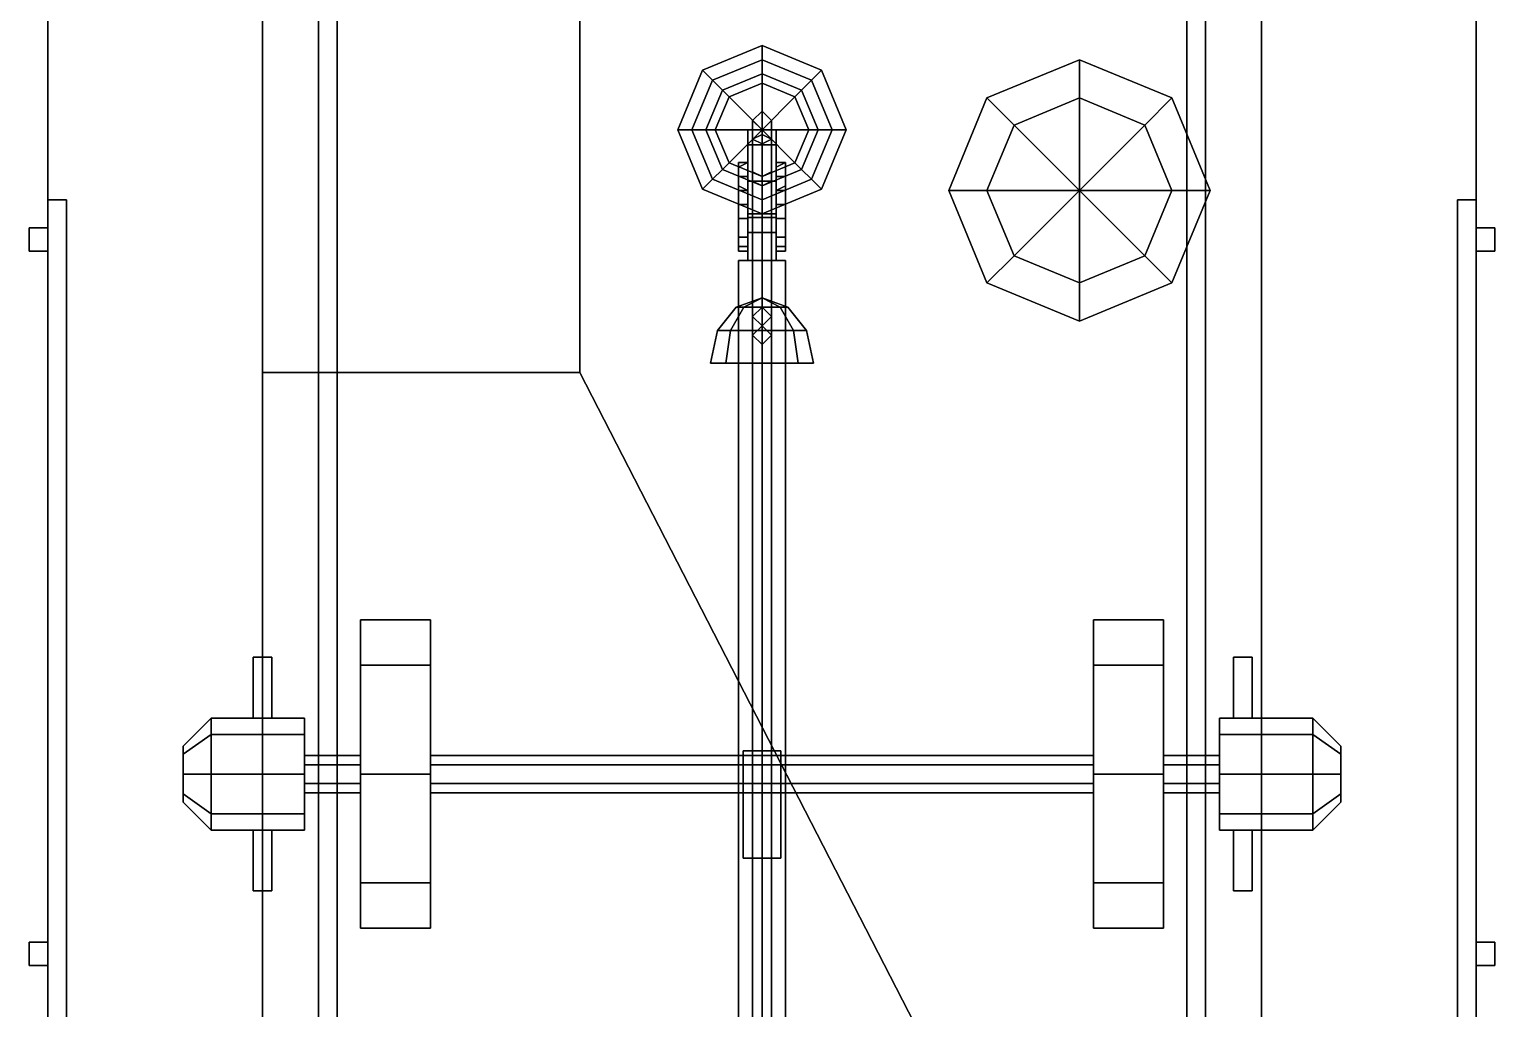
# Model space of a CAD drawing. Header units: millimetres. Extents: x -1.6 to 3, y -5.1 to 9.
# Drawn here: x -1.57 to 1.57, y -3.002 to -0.905 of the extents above; entities that cross this region are included whole.
import ezdxf

# ---------------------------------------------------------------- set-up
doc = ezdxf.new("R2010")
doc.units = ezdxf.units.MM
for name, color, linetype in [('cab', 4, 'Continuous'), ('crane', 6, 'Continuous'), ('sides', 3, 'Continuous'), ('wheels', 2, 'Continuous')]:
    doc.layers.add(name, color=color, linetype=linetype)

msp = doc.modelspace()

# ---------------------------------------------------------------- linework, layer by layer
for points in [[(-1.53, 4.48, 0.73), (-1.53, -4.48, 0.73), (-1.53, -4.53, 0.82), (-1.53, 4.53, 0.82)], [(-1.53, 4.53, 0.82), (-1.53, -4.53, 0.82), (-1.07, -4.48, 0.82), (-1.07, 4.48, 0.82)], [(1.07, -4.48, 0.82), (1.53, -4.53, 0.82), (1.53, 4.53, 0.82), (1.07, 4.48, 0.82)], [(1.53, -4.53, 0.82), (1.53, -4.48, 0.73), (1.53, 4.48, 0.73), (1.53, 4.53, 0.82)], [(1.53, 4.48, 0.73), (1.53, -4.48, 0.73), (-1.53, -4.48, 0.73), (-1.53, 4.48, 0.73)], [(-0.95, 4.48, 0.62), (-0.95, -4.48, 0.62), (-0.95, -4.48, 0.73), (-0.95, 4.48, 0.73)], [(-0.91, 4.48, 0.62), (-0.91, -4.48, 0.62), (-0.95, -4.48, 0.62), (-0.95, 4.48, 0.62)], [(-0.91, -4.48, 0.73), (-0.91, -4.48, 0.62), (-0.91, 4.48, 0.62), (-0.91, 4.48, 0.73)], [(0.95, 4.48, 0.62), (0.95, -4.48, 0.62), (0.91, -4.48, 0.62), (0.91, 4.48, 0.62)], [(0.91, 4.48, 0.62), (0.91, -4.48, 0.62), (0.91, -4.48, 0.73), (0.91, 4.48, 0.73)], [(0.95, -4.48, 0.73), (0.95, -4.48, 0.62), (0.95, 4.48, 0.62), (0.95, 4.48, 0.73)], [(-1.07, -0.86, 0.82), (-1.07, -1.64, 0.82), (-1.07, -1.64, 1.7), (-1.07, -0.86, 1.7)], [(-1.07, -0.86, 1.7), (-1.07, -1.64, 1.7), (-0.39, -1.64, 1.7), (-0.39, -0.86, 1.7)], [(-0.39, -1.64, 1.7), (-0.39, -1.64, 0.82), (-0.39, -0.86, 0.82), (-0.39, -0.86, 1.7)], [(-0.39, -0.86, 0.82), (-0.39, -1.64, 0.82), (1.07, -4.48, 0.82), (1.07, -0.86, 0.82)], [(-1.07, -1.64, 0.82), (-1.07, -4.48, 0.82), (1.07, -4.48, 0.82), (-0.39, -1.64, 0.82)], [(-1.07, -1.64, 1.7), (-1.07, -1.64, 0.82), (-0.39, -1.64, 0.82), (-0.39, -1.64, 1.7)], [(-1.09, -2.25, 0.21), (-1.09, -2.38, 0.21), (-1.09, -2.38, 0.73), (-1.09, -2.25, 0.73)], [(-1.05, -2.25, 0.73), (-1.05, -2.25, 0.21), (-1.09, -2.25, 0.21), (-1.09, -2.25, 0.73)], [(-1.05, -2.25, 0.21), (-1.05, -2.38, 0.21), (-1.09, -2.38, 0.21), (-1.09, -2.25, 0.21)], [(-1.05, -2.38, 0.73), (-1.05, -2.38, 0.21), (-1.05, -2.25, 0.21), (-1.05, -2.25, 0.73)], [(1.01, -2.25, 0.21), (1.01, -2.38, 0.21), (1.01, -2.38, 0.73), (1.01, -2.25, 0.73)], [(1.05, -2.25, 0.21), (1.05, -2.38, 0.21), (1.01, -2.38, 0.21), (1.01, -2.25, 0.21)], [(1.05, -2.25, 0.73), (1.05, -2.25, 0.21), (1.01, -2.25, 0.21), (1.01, -2.25, 0.73)], [(1.05, -2.38, 0.73), (1.05, -2.38, 0.21), (1.05, -2.25, 0.21), (1.05, -2.25, 0.73)], [(-1.18, -2.4151, 0.3849), (-1.18, -2.38, 0.3), (-1.24, -2.44, 0.3), (-1.24, -2.4576, 0.3424)], [(-1.18, -2.38, 0.3), (-1.18, -2.4151, 0.2151), (-1.24, -2.4576, 0.2576), (-1.24, -2.44, 0.3)], [(-0.98, -2.4151, 0.3849), (-0.98, -2.38, 0.3), (-1.18, -2.38, 0.3), (-1.18, -2.4151, 0.3849)], [(-0.98, -2.38, 0.3), (-0.98, -2.4151, 0.2151), (-1.18, -2.4151, 0.2151), (-1.18, -2.38, 0.3)], [(-1.09, -2.38, 0.73), (-1.09, -2.38, 0.21), (-1.05, -2.38, 0.21), (-1.05, -2.38, 0.73)], [(0.98, -2.38, 0.3), (0.98, -2.4151, 0.3849), (1.18, -2.4151, 0.3849), (1.18, -2.38, 0.3)], [(0.98, -2.4151, 0.2151), (0.98, -2.38, 0.3), (1.18, -2.38, 0.3), (1.18, -2.4151, 0.2151)], [(1.01, -2.38, 0.73), (1.01, -2.38, 0.21), (1.05, -2.38, 0.21), (1.05, -2.38, 0.73)], [(1.18, -2.38, 0.3), (1.18, -2.4151, 0.3849), (1.24, -2.4576, 0.3424), (1.24, -2.44, 0.3)], [(1.18, -2.4151, 0.2151), (1.18, -2.38, 0.3), (1.24, -2.44, 0.3), (1.24, -2.4576, 0.2576)], [(-1.18, -2.5, 0.42), (-1.18, -2.4151, 0.3849), (-1.24, -2.4576, 0.3424), (-1.24, -2.5, 0.36)], [(-1.18, -2.4151, 0.2151), (-1.18, -2.5, 0.18), (-1.24, -2.5, 0.24), (-1.24, -2.4576, 0.2576)], [(-0.98, -2.5, 0.42), (-0.98, -2.4151, 0.3849), (-1.18, -2.4151, 0.3849), (-1.18, -2.5, 0.42)], [(-0.98, -2.4151, 0.2151), (-0.98, -2.5, 0.18), (-1.18, -2.5, 0.18), (-1.18, -2.4151, 0.2151)], [(0.98, -2.5, 0.18), (0.98, -2.4151, 0.2151), (1.18, -2.4151, 0.2151), (1.18, -2.5, 0.18)], [(0.98, -2.4151, 0.3849), (0.98, -2.5, 0.42), (1.18, -2.5, 0.42), (1.18, -2.4151, 0.3849)], [(1.18, -2.4151, 0.3849), (1.18, -2.5, 0.42), (1.24, -2.5, 0.36), (1.24, -2.4576, 0.3424)], [(1.18, -2.5, 0.18), (1.18, -2.4151, 0.2151), (1.24, -2.4576, 0.2576), (1.24, -2.5, 0.24)], [(-1.24, -2.56, 0.3), (-1.24, -2.4576, 0.3424), (-1.24, -2.44, 0.3), (-1.24, -2.5424, 0.2576)], [(-1.24, -2.5424, 0.2576), (-1.24, -2.44, 0.3), (-1.24, -2.4576, 0.2576), (-1.24, -2.5, 0.24)], [(1.24, -2.44, 0.3), (1.24, -2.5424, 0.3424), (1.24, -2.56, 0.3), (1.24, -2.4576, 0.2576)], [(1.24, -2.4576, 0.3424), (1.24, -2.5, 0.36), (1.24, -2.5424, 0.3424), (1.24, -2.44, 0.3)], [(-1.24, -2.5424, 0.3424), (-1.24, -2.5, 0.36), (-1.24, -2.4576, 0.3424), (-1.24, -2.56, 0.3)], [(1.24, -2.4576, 0.2576), (1.24, -2.56, 0.3), (1.24, -2.5424, 0.2576), (1.24, -2.5, 0.24)], [(-1.18, -2.5849, 0.3849), (-1.18, -2.5, 0.42), (-1.24, -2.5, 0.36), (-1.24, -2.5424, 0.3424)], [(-1.18, -2.5, 0.18), (-1.18, -2.5849, 0.2151), (-1.24, -2.5424, 0.2576), (-1.24, -2.5, 0.24)], [(-0.98, -2.5849, 0.3849), (-0.98, -2.5, 0.42), (-1.18, -2.5, 0.42), (-1.18, -2.5849, 0.3849)], [(-0.98, -2.5, 0.18), (-0.98, -2.5849, 0.2151), (-1.18, -2.5849, 0.2151), (-1.18, -2.5, 0.18)], [(0.98, -2.5849, 0.2151), (0.98, -2.5, 0.18), (1.18, -2.5, 0.18), (1.18, -2.5849, 0.2151)], [(0.98, -2.5, 0.42), (0.98, -2.5849, 0.3849), (1.18, -2.5849, 0.3849), (1.18, -2.5, 0.42)], [(1.18, -2.5, 0.42), (1.18, -2.5849, 0.3849), (1.24, -2.5424, 0.3424), (1.24, -2.5, 0.36)], [(1.18, -2.5849, 0.2151), (1.18, -2.5, 0.18), (1.24, -2.5, 0.24), (1.24, -2.5424, 0.2576)], [(-1.18, -2.62, 0.3), (-1.18, -2.5849, 0.3849), (-1.24, -2.5424, 0.3424), (-1.24, -2.56, 0.3)], [(-1.18, -2.5849, 0.2151), (-1.18, -2.62, 0.3), (-1.24, -2.56, 0.3), (-1.24, -2.5424, 0.2576)], [(1.18, -2.5849, 0.3849), (1.18, -2.62, 0.3), (1.24, -2.56, 0.3), (1.24, -2.5424, 0.3424)], [(1.18, -2.62, 0.3), (1.18, -2.5849, 0.2151), (1.24, -2.5424, 0.2576), (1.24, -2.56, 0.3)], [(-0.98, -2.62, 0.3), (-0.98, -2.5849, 0.3849), (-1.18, -2.5849, 0.3849), (-1.18, -2.62, 0.3)], [(-0.98, -2.5849, 0.2151), (-0.98, -2.62, 0.3), (-1.18, -2.62, 0.3), (-1.18, -2.5849, 0.2151)], [(0.98, -2.5849, 0.3849), (0.98, -2.62, 0.3), (1.18, -2.62, 0.3), (1.18, -2.5849, 0.3849)], [(0.98, -2.62, 0.3), (0.98, -2.5849, 0.2151), (1.18, -2.5849, 0.2151), (1.18, -2.62, 0.3)], [(-1.09, -2.62, 0.21), (-1.09, -2.75, 0.21), (-1.09, -2.75, 0.73), (-1.09, -2.62, 0.73)], [(-1.05, -2.62, 0.73), (-1.05, -2.62, 0.21), (-1.09, -2.62, 0.21), (-1.09, -2.62, 0.73)], [(-1.05, -2.62, 0.21), (-1.05, -2.75, 0.21), (-1.09, -2.75, 0.21), (-1.09, -2.62, 0.21)], [(-1.05, -2.75, 0.73), (-1.05, -2.75, 0.21), (-1.05, -2.62, 0.21), (-1.05, -2.62, 0.73)], [(1.05, -2.62, 0.21), (1.05, -2.75, 0.21), (1.01, -2.75, 0.21), (1.01, -2.62, 0.21)], [(1.05, -2.62, 0.73), (1.05, -2.62, 0.21), (1.01, -2.62, 0.21), (1.01, -2.62, 0.73)], [(1.01, -2.62, 0.21), (1.01, -2.75, 0.21), (1.01, -2.75, 0.73), (1.01, -2.62, 0.73)], [(1.05, -2.75, 0.73), (1.05, -2.75, 0.21), (1.05, -2.62, 0.21), (1.05, -2.62, 0.73)], [(-1.09, -2.75, 0.73), (-1.09, -2.75, 0.21), (-1.05, -2.75, 0.21), (-1.05, -2.75, 0.73)], [(1.01, -2.75, 0.73), (1.01, -2.75, 0.21), (1.05, -2.75, 0.21), (1.05, -2.75, 0.73)]]:
    msp.add_3dface(points)
at = {"layer": 'cab'}
for points in [[(0.68, -0.97, 0.82), (0.482, -1.052, 0.82), (0.482, -1.052, 2.61), (0.68, -0.97, 2.61)], [(0.68, -1.052, 2.68), (0.68, -0.97, 2.61), (0.482, -1.052, 2.61), (0.54, -1.11, 2.68)], [(0.878, -1.052, 0.82), (0.68, -0.97, 0.82), (0.68, -0.97, 2.61), (0.878, -1.052, 2.61)], [(0.82, -1.11, 2.68), (0.878, -1.052, 2.61), (0.68, -0.97, 2.61), (0.68, -1.052, 2.68)], [(0.482, -1.052, 0.82), (0.4, -1.25, 0.82), (0.4, -1.25, 2.61), (0.482, -1.052, 2.61)], [(0.54, -1.11, 2.68), (0.482, -1.052, 2.61), (0.4, -1.25, 2.61), (0.482, -1.25, 2.68)], [(0.68, -1.25, 2.71), (0.68, -1.052, 2.68), (0.54, -1.11, 2.68), (0.68, -1.25, 2.71)], [(0.68, -1.25, 2.71), (0.82, -1.11, 2.68), (0.68, -1.052, 2.68), (0.68, -1.25, 2.71)], [(0.878, -1.25, 2.68), (0.96, -1.25, 2.61), (0.878, -1.052, 2.61), (0.82, -1.11, 2.68)], [(0.96, -1.25, 0.82), (0.878, -1.052, 0.82), (0.878, -1.052, 2.61), (0.96, -1.25, 2.61)], [(0.68, -1.25, 2.71), (0.54, -1.11, 2.68), (0.482, -1.25, 2.68), (0.68, -1.25, 2.71)], [(0.68, -1.25, 2.71), (0.878, -1.25, 2.68), (0.82, -1.11, 2.68), (0.68, -1.25, 2.71)], [(0.4, -1.25, 0.82), (0.482, -1.448, 0.82), (0.482, -1.448, 2.61), (0.4, -1.25, 2.61)], [(0.482, -1.25, 2.68), (0.4, -1.25, 2.61), (0.482, -1.448, 2.61), (0.54, -1.39, 2.68)], [(0.68, -1.25, 2.71), (0.482, -1.25, 2.68), (0.54, -1.39, 2.68), (0.68, -1.25, 2.71)], [(0.68, -1.25, 2.71), (0.54, -1.39, 2.68), (0.68, -1.448, 2.68), (0.68, -1.25, 2.71)], [(0.68, -1.25, 2.71), (0.68, -1.448, 2.68), (0.82, -1.39, 2.68), (0.68, -1.25, 2.71)], [(0.68, -1.25, 2.71), (0.82, -1.39, 2.68), (0.878, -1.25, 2.68), (0.68, -1.25, 2.71)], [(0.82, -1.39, 2.68), (0.878, -1.448, 2.61), (0.96, -1.25, 2.61), (0.878, -1.25, 2.68)], [(0.878, -1.448, 0.82), (0.96, -1.25, 0.82), (0.96, -1.25, 2.61), (0.878, -1.448, 2.61)], [(0.54, -1.39, 2.68), (0.482, -1.448, 2.61), (0.68, -1.53, 2.61), (0.68, -1.448, 2.68)], [(0.68, -1.448, 2.68), (0.68, -1.53, 2.61), (0.878, -1.448, 2.61), (0.82, -1.39, 2.68)], [(0.482, -1.448, 0.82), (0.68, -1.53, 0.82), (0.68, -1.53, 2.61), (0.482, -1.448, 2.61)], [(0.68, -1.53, 0.82), (0.878, -1.448, 0.82), (0.878, -1.448, 2.61), (0.68, -1.53, 2.61)]]:
    msp.add_3dface(points, dxfattribs=at)
at = {"layer": 'crane'}
for points in [[(0, -0.94, 2.92), (-0.1273, -0.9927, 2.92), (-0.1061, -1.0139, 2.98), (0, -0.97, 2.98)], [(0, -0.94, 2.82), (-0.1273, -0.9927, 2.82), (-0.1273, -0.9927, 2.92), (0, -0.94, 2.92)], [(0.1273, -0.9927, 2.92), (0, -0.94, 2.92), (0, -0.97, 2.98), (0.1061, -1.0139, 2.98)], [(0.1273, -0.9927, 2.82), (0, -0.94, 2.82), (0, -0.94, 2.92), (0.1273, -0.9927, 2.92)], [(0, -0.97, 2.98), (-0.1061, -1.0139, 2.98), (-0.1061, -1.0139, 3.1), (0, -0.97, 3.1)], [(0, -0.97, 3.1), (-0.1061, -1.0139, 3.1), (-0.0849, -1.0351, 3.1), (0, -1, 3.1)], [(0.1061, -1.0139, 2.98), (0, -0.97, 2.98), (0, -0.97, 3.1), (0.1061, -1.0139, 3.1)], [(0.1061, -1.0139, 3.1), (0, -0.97, 3.1), (0, -1, 3.1), (0.0849, -1.0351, 3.1)], [(-0.1273, -0.9927, 2.92), (-0.18, -1.12, 2.92), (-0.15, -1.12, 2.98), (-0.1061, -1.0139, 2.98)], [(-0.1273, -0.9927, 2.82), (-0.18, -1.12, 2.82), (-0.18, -1.12, 2.92), (-0.1273, -0.9927, 2.92)], [(0, -1, 0.82), (-0.0849, -1.0351, 0.82), (-0.0849, -1.0351, 2.82), (0, -1, 2.82)], [(0, -1, 3.1), (-0.0849, -1.0351, 3.1), (-0.0707, -1.0493, 3.73), (0, -1.02, 3.73)], [(0.0849, -1.0351, 0.82), (0, -1, 0.82), (0, -1, 2.82), (0.0849, -1.0351, 2.82)], [(0.0849, -1.0351, 3.1), (0, -1, 3.1), (0, -1.02, 3.73), (0.0707, -1.0493, 3.73)], [(0.18, -1.12, 2.92), (0.1273, -0.9927, 2.92), (0.1061, -1.0139, 2.98), (0.15, -1.12, 2.98)], [(0.18, -1.12, 2.82), (0.1273, -0.9927, 2.82), (0.1273, -0.9927, 2.92), (0.18, -1.12, 2.92)], [(-0.1061, -1.0139, 2.98), (-0.15, -1.12, 2.98), (-0.15, -1.12, 3.1), (-0.1061, -1.0139, 3.1)], [(-0.1061, -1.0139, 3.1), (-0.15, -1.12, 3.1), (-0.12, -1.12, 3.1), (-0.0849, -1.0351, 3.1)], [(-0.0849, -1.0351, 0.82), (-0.12, -1.12, 0.82), (-0.12, -1.12, 2.82), (-0.0849, -1.0351, 2.82)], [(-0.0849, -1.0351, 3.1), (-0.12, -1.12, 3.1), (-0.1, -1.12, 3.73), (-0.0707, -1.0493, 3.73)], [(0, -1.02, 3.83), (-0.0707, -1.0493, 3.83), (0, -1.12, 3.89)], [(0, -1.02, 3.73), (-0.0707, -1.0493, 3.73), (-0.0707, -1.0493, 3.83), (0, -1.02, 3.83)], [(0.0707, -1.0493, 3.83), (0, -1.02, 3.83), (0, -1.12, 3.89)], [(0.0707, -1.0493, 3.73), (0, -1.02, 3.73), (0, -1.02, 3.83), (0.0707, -1.0493, 3.83)], [(0.12, -1.12, 3.1), (0.0849, -1.0351, 3.1), (0.0707, -1.0493, 3.73), (0.1, -1.12, 3.73)], [(0.15, -1.12, 3.1), (0.1061, -1.0139, 3.1), (0.0849, -1.0351, 3.1), (0.12, -1.12, 3.1)], [(0.12, -1.12, 0.82), (0.0849, -1.0351, 0.82), (0.0849, -1.0351, 2.82), (0.12, -1.12, 2.82)], [(0.15, -1.12, 2.98), (0.1061, -1.0139, 2.98), (0.1061, -1.0139, 3.1), (0.15, -1.12, 3.1)], [(-0.0707, -1.0493, 3.83), (-0.1, -1.12, 3.83), (0, -1.12, 3.89)], [(-0.0707, -1.0493, 3.73), (-0.1, -1.12, 3.73), (-0.1, -1.12, 3.83), (-0.0707, -1.0493, 3.83)], [(0.1, -1.12, 3.83), (0.0707, -1.0493, 3.83), (0, -1.12, 3.89)], [(0.1, -1.12, 3.73), (0.0707, -1.0493, 3.73), (0.0707, -1.0493, 3.83), (0.1, -1.12, 3.83)], [(0, -1.08, 3.86), (-0.02, -1.1, 3.86), (-0.02, -1.1, 3.99), (0, -1.08, 3.99)], [(0, -1.08, 3.99), (-0.02, -1.1, 3.99), (-0.02, -1.14, 4.09), (0, -1.13, 4.11)], [(0.02, -1.1, 3.86), (0, -1.08, 3.86), (0, -1.08, 3.99), (0.02, -1.1, 3.99)], [(0.02, -1.1, 3.99), (0, -1.08, 3.99), (0, -1.13, 4.11), (0.02, -1.14, 4.09)], [(-0.18, -1.12, 2.92), (-0.1273, -1.2473, 2.92), (-0.1061, -1.2261, 2.98), (-0.15, -1.12, 2.98)], [(-0.18, -1.12, 2.82), (-0.1273, -1.2473, 2.82), (-0.1273, -1.2473, 2.92), (-0.18, -1.12, 2.92)], [(-0.15, -1.12, 2.98), (-0.1061, -1.2261, 2.98), (-0.1061, -1.2261, 3.1), (-0.15, -1.12, 3.1)], [(-0.15, -1.12, 3.1), (-0.1061, -1.2261, 3.1), (-0.0849, -1.2049, 3.1), (-0.12, -1.12, 3.1)], [(-0.12, -1.12, 0.82), (-0.0849, -1.2049, 0.82), (-0.0849, -1.2049, 2.82), (-0.12, -1.12, 2.82)], [(-0.12, -1.12, 3.1), (-0.0849, -1.2049, 3.1), (-0.0707, -1.1907, 3.73), (-0.1, -1.12, 3.73)], [(-0.1, -1.12, 3.83), (-0.0707, -1.1907, 3.83), (0, -1.12, 3.89)], [(-0.1, -1.12, 3.73), (-0.0707, -1.1907, 3.73), (-0.0707, -1.1907, 3.83), (-0.1, -1.12, 3.83)], [(-0.0707, -1.1907, 3.83), (0, -1.22, 3.83), (0, -1.12, 3.89)], [(0.03, -1.1522, 4.0678), (0.03, -1.12, 3.99), (-0.03, -1.12, 3.99), (-0.03, -1.1522, 4.0678)], [(0.03, -1.12, 3.99), (0.03, -1.1522, 3.9122), (-0.03, -1.1522, 3.9122), (-0.03, -1.12, 3.99)], [(-0.03, -1.1522, 3.9122), (-0.03, -1.34, 3.99), (-0.03, -1.3078, 4.0678), (-0.03, -1.12, 3.99)], [(-0.03, -1.12, 3.99), (-0.03, -1.3078, 4.0678), (-0.03, -1.23, 4.1), (-0.03, -1.1522, 4.0678)], [(-0.02, -1.1, 3.86), (0, -1.12, 3.89), (0, -1.12, 3.99), (-0.02, -1.1, 3.99)], [(-0.02, -1.1, 3.99), (0, -1.12, 3.99), (0, -1.15, 4.07), (-0.02, -1.14, 4.09)], [(0, -1.13, 4.11), (-0.02, -1.14, 4.09), (-0.02, -1.23, 4.12), (0, -1.23, 4.14)], [(0, -1.12, 3.89), (0.02, -1.1, 3.86), (0.02, -1.1, 3.99), (0, -1.12, 3.99)], [(0, -1.12, 3.99), (0.02, -1.1, 3.99), (0.02, -1.14, 4.09), (0, -1.15, 4.07)], [(0, -1.22, 3.83), (0.0707, -1.1907, 3.83), (0, -1.12, 3.89)], [(0.0707, -1.1907, 3.83), (0.1, -1.12, 3.83), (0, -1.12, 3.89)], [(0.02, -1.14, 4.09), (0, -1.13, 4.11), (0, -1.23, 4.14), (0.02, -1.23, 4.12)], [(0.03, -1.34, 3.99), (0.03, -1.1522, 3.9122), (0.03, -1.12, 3.99), (0.03, -1.3078, 4.0678)], [(0.03, -1.3078, 4.0678), (0.03, -1.12, 3.99), (0.03, -1.1522, 4.0678), (0.03, -1.23, 4.1)], [(0.0849, -1.2049, 3.1), (0.12, -1.12, 3.1), (0.1, -1.12, 3.73), (0.0707, -1.1907, 3.73)], [(0.0707, -1.1907, 3.73), (0.1, -1.12, 3.73), (0.1, -1.12, 3.83), (0.0707, -1.1907, 3.83)], [(0.0849, -1.2049, 0.82), (0.12, -1.12, 0.82), (0.12, -1.12, 2.82), (0.0849, -1.2049, 2.82)], [(0.1061, -1.2261, 3.1), (0.15, -1.12, 3.1), (0.12, -1.12, 3.1), (0.0849, -1.2049, 3.1)], [(0.1273, -1.2473, 2.92), (0.18, -1.12, 2.92), (0.15, -1.12, 2.98), (0.1061, -1.2261, 2.98)], [(0.1061, -1.2261, 2.98), (0.15, -1.12, 2.98), (0.15, -1.12, 3.1), (0.1061, -1.2261, 3.1)], [(0.1273, -1.2473, 2.82), (0.18, -1.12, 2.82), (0.18, -1.12, 2.92), (0.1273, -1.2473, 2.92)], [(0.03, -1.23, 4.1), (0.03, -1.1522, 4.0678), (-0.03, -1.1522, 4.0678), (-0.03, -1.23, 4.1)], [(0.03, -1.1522, 3.9122), (0.03, -1.23, 3.88), (-0.03, -1.23, 3.88), (-0.03, -1.1522, 3.9122)], [(-0.03, -1.23, 3.88), (-0.03, -1.3078, 3.9122), (-0.03, -1.34, 3.99), (-0.03, -1.1522, 3.9122)], [(-0.02, -1.14, 4.09), (0, -1.15, 4.07), (0, -1.23, 4.1), (-0.02, -1.23, 4.12)], [(0, -1.15, 4.07), (0.02, -1.14, 4.09), (0.02, -1.23, 4.12), (0, -1.23, 4.1)], [(0.03, -1.3078, 3.9122), (0.03, -1.23, 3.88), (0.03, -1.1522, 3.9122), (0.03, -1.34, 3.99)], [(-0.0849, -1.2049, 3.1), (0, -1.24, 3.1), (0, -1.22, 3.73), (-0.0707, -1.1907, 3.73)], [(-0.0707, -1.1907, 3.73), (0, -1.22, 3.73), (0, -1.22, 3.83), (-0.0707, -1.1907, 3.83)], [(-0.03, -1.19, 3.73), (-0.03, -1.35, 3.73), (-0.05, -1.35, 3.73), (-0.05, -1.2, 3.73)], [(-0.05, -1.2, 3.83), (-0.05, -1.22, 3.83), (-0.03, -1.22, 3.83), (-0.03, -1.19, 3.83)], [(-0.03, -1.19, 3.99), (-0.03, -1.19, 3.95), (-0.05, -1.19, 3.95), (-0.05, -1.19, 3.99)], [(-0.03, -1.19, 3.95), (-0.03, -1.22, 3.89), (-0.05, -1.22, 3.89), (-0.05, -1.19, 3.95)], [(-0.05, -1.19, 3.95), (-0.05, -1.28, 4.01), (-0.05, -1.25, 4.03), (-0.05, -1.19, 3.99)], [(-0.05, -1.19, 3.99), (-0.05, -1.25, 4.03), (-0.03, -1.25, 4.03), (-0.03, -1.19, 3.99)], [(-0.05, -1.22, 3.89), (-0.05, -1.31, 3.95), (-0.05, -1.28, 4.01), (-0.05, -1.19, 3.95)], [(-0.03, -1.22, 3.83), (-0.03, -1.19, 3.73), (-0.03, -1.19, 3.73), (-0.03, -1.19, 3.83)], [(-0.03, -1.37, 3.79), (-0.03, -1.35, 3.73), (-0.03, -1.19, 3.73), (-0.03, -1.22, 3.83)], [(-0.03, -1.25, 4.03), (-0.03, -1.28, 4.01), (-0.03, -1.19, 3.95), (-0.03, -1.19, 3.99)], [(-0.03, -1.28, 4.01), (-0.03, -1.31, 3.95), (-0.03, -1.22, 3.89), (-0.03, -1.19, 3.95)], [(0, -1.24, 3.1), (0.0849, -1.2049, 3.1), (0.0707, -1.1907, 3.73), (0, -1.22, 3.73)], [(0, -1.22, 3.73), (0.0707, -1.1907, 3.73), (0.0707, -1.1907, 3.83), (0, -1.22, 3.83)], [(0.05, -1.19, 3.73), (0.05, -1.35, 3.73), (0.03, -1.35, 3.73), (0.03, -1.2, 3.73)], [(0.03, -1.22, 3.89), (0.03, -1.31, 3.95), (0.03, -1.28, 4.01), (0.03, -1.19, 3.95)], [(0.05, -1.19, 3.95), (0.05, -1.22, 3.89), (0.03, -1.22, 3.89), (0.03, -1.19, 3.95)], [(0.03, -1.19, 3.95), (0.03, -1.28, 4.01), (0.03, -1.25, 4.03), (0.03, -1.19, 3.99)], [(0.03, -1.19, 3.99), (0.03, -1.25, 4.03), (0.05, -1.25, 4.03), (0.05, -1.19, 3.99)], [(0.05, -1.19, 3.99), (0.05, -1.19, 3.95), (0.03, -1.19, 3.95), (0.03, -1.19, 3.99)], [(0.03, -1.2, 3.83), (0.03, -1.22, 3.83), (0.05, -1.22, 3.83), (0.05, -1.19, 3.83)], [(0.05, -1.37, 3.79), (0.05, -1.35, 3.73), (0.05, -1.19, 3.73), (0.05, -1.22, 3.83)], [(0.05, -1.28, 4.01), (0.05, -1.31, 3.95), (0.05, -1.22, 3.89), (0.05, -1.19, 3.95)], [(0.05, -1.25, 4.03), (0.05, -1.28, 4.01), (0.05, -1.19, 3.95), (0.05, -1.19, 3.99)], [(0.05, -1.22, 3.83), (0.05, -1.19, 3.73), (0.05, -1.19, 3.73), (0.05, -1.19, 3.83)], [(-0.1061, -1.2261, 3.1), (0, -1.27, 3.1), (0, -1.24, 3.1), (-0.0849, -1.2049, 3.1)], [(-0.0849, -1.2049, 0.82), (0, -1.24, 0.82), (0, -1.24, 2.82), (-0.0849, -1.2049, 2.82)], [(-0.05, -1.2, 3.73), (-0.05, -1.2, 3.73), (-0.05, -1.22, 3.83), (-0.05, -1.2, 3.83)], [(-0.05, -1.2, 3.73), (-0.05, -1.35, 3.73), (-0.05, -1.37, 3.79), (-0.05, -1.22, 3.83)], [(-0.05, -1.22, 3.83), (-0.05, -1.37, 3.79), (-0.05, -1.31, 3.95), (-0.05, -1.22, 3.89)], [(-0.03, -1.22, 3.89), (-0.03, -1.22, 3.83), (-0.05, -1.22, 3.83), (-0.05, -1.22, 3.89)], [(-0.03, -1.31, 3.95), (-0.03, -1.37, 3.79), (-0.03, -1.22, 3.83), (-0.03, -1.22, 3.89)], [(0, -1.22, 3.8), (-0.02, -1.21, 3.78), (-0.02, -2.45, 3.78), (0, -2.45, 3.8)], [(-0.02, -1.21, 3.78), (0, -1.22, 3.76), (0, -2.45, 3.76), (-0.02, -2.45, 3.78)], [(0, -1.24, 0.82), (0.0849, -1.2049, 0.82), (0.0849, -1.2049, 2.82), (0, -1.24, 2.82)], [(0, -1.27, 3.1), (0.1061, -1.2261, 3.1), (0.0849, -1.2049, 3.1), (0, -1.24, 3.1)], [(0.02, -1.21, 3.78), (0, -1.22, 3.8), (0, -2.45, 3.8), (0.02, -2.45, 3.78)], [(0, -1.22, 3.76), (0.02, -1.21, 3.78), (0.02, -2.45, 3.78), (0, -2.45, 3.76)], [(0.03, -1.2, 3.73), (0.03, -1.35, 3.73), (0.03, -1.37, 3.79), (0.03, -1.22, 3.83)], [(0.03, -1.2, 3.73), (0.03, -1.2, 3.73), (0.03, -1.22, 3.83), (0.03, -1.2, 3.83)], [(0.03, -1.22, 3.83), (0.03, -1.37, 3.79), (0.03, -1.31, 3.95), (0.03, -1.22, 3.89)], [(0.05, -1.22, 3.89), (0.05, -1.22, 3.83), (0.03, -1.22, 3.83), (0.03, -1.22, 3.89)], [(0.05, -1.31, 3.95), (0.05, -1.37, 3.79), (0.05, -1.22, 3.83), (0.05, -1.22, 3.89)], [(-0.1273, -1.2473, 2.92), (0, -1.3, 2.92), (0, -1.27, 2.98), (-0.1061, -1.2261, 2.98)], [(-0.1273, -1.2473, 2.82), (0, -1.3, 2.82), (0, -1.3, 2.92), (-0.1273, -1.2473, 2.92)], [(-0.1061, -1.2261, 2.98), (0, -1.27, 2.98), (0, -1.27, 3.1), (-0.1061, -1.2261, 3.1)], [(-0.05, -1.24, 2.98), (-0.05, -1.35, 2.98), (-0.05, -1.35, 3.09), (-0.05, -1.24, 3.09)], [(-0.03, -1.25, 2.98), (-0.03, -1.35, 2.98), (-0.05, -1.35, 2.98), (-0.05, -1.24, 2.98)], [(-0.05, -1.24, 3.09), (-0.05, -1.35, 3.09), (-0.03, -1.35, 3.09), (-0.03, -1.25, 3.09)], [(-0.05, -1.25, 4.03), (-0.05, -1.28, 4.01), (-0.03, -1.28, 4.01), (-0.03, -1.25, 4.03)], [(0.03, -1.3078, 4.0678), (0.03, -1.23, 4.1), (-0.03, -1.23, 4.1), (-0.03, -1.3078, 4.0678)], [(0.03, -1.23, 3.88), (0.03, -1.3078, 3.9122), (-0.03, -1.3078, 3.9122), (-0.03, -1.23, 3.88)], [(-0.03, -1.35, 3.09), (-0.03, -1.35, 2.98), (-0.03, -1.25, 2.98), (-0.03, -1.25, 3.09)], [(0, -4.12, 3.89), (-0.02, -4.12, 3.91), (-0.02, -1.23, 4.12), (0, -1.23, 4.1)], [(-0.02, -4.12, 3.91), (0, -4.12, 3.93), (0, -1.23, 4.14), (-0.02, -1.23, 4.12)], [(-0.02, -1.23, 2.79), (0, -1.24, 2.77), (0, -1.54, 2.77), (-0.02, -1.52, 2.79)], [(0, -1.24, 2.81), (-0.02, -1.23, 2.79), (-0.02, -1.52, 2.79), (0, -1.5, 2.81)], [(0, -1.3, 2.92), (0.1273, -1.2473, 2.92), (0.1061, -1.2261, 2.98), (0, -1.27, 2.98)], [(0, -1.27, 2.98), (0.1061, -1.2261, 2.98), (0.1061, -1.2261, 3.1), (0, -1.27, 3.1)], [(0.02, -4.12, 3.91), (0, -4.12, 3.89), (0, -1.23, 4.1), (0.02, -1.23, 4.12)], [(0, -4.12, 3.93), (0.02, -4.12, 3.91), (0.02, -1.23, 4.12), (0, -1.23, 4.14)], [(0, -1.24, 2.77), (0.02, -1.23, 2.79), (0.02, -1.52, 2.79), (0, -1.54, 2.77)], [(0.02, -1.23, 2.79), (0, -1.24, 2.81), (0, -1.5, 2.81), (0.02, -1.52, 2.79)], [(0, -1.3, 2.82), (0.1273, -1.2473, 2.82), (0.1273, -1.2473, 2.92), (0, -1.3, 2.92)], [(0.05, -1.24, 2.98), (0.05, -1.35, 2.98), (0.03, -1.35, 2.98), (0.03, -1.25, 2.98)], [(0.03, -1.25, 3.09), (0.03, -1.35, 3.09), (0.05, -1.35, 3.09), (0.05, -1.24, 3.09)], [(0.03, -1.25, 2.98), (0.03, -1.35, 2.98), (0.03, -1.35, 3.09), (0.03, -1.25, 3.09)], [(0.03, -1.25, 4.03), (0.03, -1.28, 4.01), (0.05, -1.28, 4.01), (0.05, -1.25, 4.03)], [(0.05, -1.35, 3.09), (0.05, -1.35, 2.98), (0.05, -1.24, 2.98), (0.05, -1.24, 3.09)], [(-0.05, -1.28, 4.01), (-0.05, -1.31, 3.95), (-0.03, -1.31, 3.95), (-0.03, -1.28, 4.01)], [(0.03, -1.28, 4.01), (0.03, -1.31, 3.95), (0.05, -1.31, 3.95), (0.05, -1.28, 4.01)], [(-0.05, -1.31, 3.95), (-0.05, -1.37, 3.79), (-0.03, -1.37, 3.79), (-0.03, -1.31, 3.95)], [(0.03, -1.3, 3), (0.03, -1.4, 2.99), (-0.03, -1.4, 2.99), (-0.03, -1.3, 3)], [(-0.03, -1.3, 3), (-0.03, -1.4, 2.99), (-0.03, -1.4, 3.1), (-0.03, -1.3, 3.06)], [(0.03, -1.3, 3.06), (0.03, -1.3, 3), (-0.03, -1.3, 3), (-0.03, -1.3, 3.06)], [(-0.03, -1.3, 3.06), (-0.03, -1.4, 3.1), (0.03, -1.4, 3.1), (0.03, -1.3, 3.06)], [(0.03, -1.34, 3.99), (0.03, -1.3078, 4.0678), (-0.03, -1.3078, 4.0678), (-0.03, -1.34, 3.99)], [(0.03, -1.3078, 3.9122), (0.03, -1.34, 3.99), (-0.03, -1.34, 3.99), (-0.03, -1.3078, 3.9122)], [(0.03, -1.4, 3.1), (0.03, -1.4, 2.99), (0.03, -1.3, 3), (0.03, -1.3, 3.06)], [(0.03, -1.31, 3.95), (0.03, -1.37, 3.79), (0.05, -1.37, 3.79), (0.05, -1.31, 3.95)], [(-0.05, -1.35, 2.98), (-0.05, -1.38, 3.01), (-0.05, -1.38, 3.06), (-0.05, -1.35, 3.09)], [(-0.03, -1.35, 2.98), (-0.03, -1.38, 3.01), (-0.05, -1.38, 3.01), (-0.05, -1.35, 2.98)], [(-0.05, -1.35, 3.09), (-0.05, -1.38, 3.06), (-0.03, -1.38, 3.06), (-0.03, -1.35, 3.09)], [(-0.05, -1.37, 3.79), (-0.05, -1.35, 3.73), (-0.03, -1.35, 3.73), (-0.03, -1.37, 3.79)], [(-0.03, -1.38, 3.06), (-0.03, -1.38, 3.01), (-0.03, -1.35, 2.98), (-0.03, -1.35, 3.09)], [(0.03, -1.35, 2.98), (0.03, -1.38, 3.01), (0.03, -1.38, 3.06), (0.03, -1.35, 3.09)], [(0.03, -1.35, 3.09), (0.03, -1.38, 3.06), (0.05, -1.38, 3.06), (0.05, -1.35, 3.09)], [(0.05, -1.35, 2.98), (0.05, -1.38, 3.01), (0.03, -1.38, 3.01), (0.03, -1.35, 2.98)], [(0.03, -1.37, 3.79), (0.03, -1.35, 3.73), (0.05, -1.35, 3.73), (0.05, -1.37, 3.79)], [(0.05, -1.38, 3.06), (0.05, -1.38, 3.01), (0.05, -1.35, 2.98), (0.05, -1.35, 3.09)], [(-0.05, -1.38, 3.06), (-0.05, -1.38, 3.01), (-0.03, -1.38, 3.01), (-0.03, -1.38, 3.06)], [(0.03, -1.38, 3.06), (0.03, -1.38, 3.01), (0.05, -1.38, 3.01), (0.05, -1.38, 3.06)], [(-0.05, -1.4, 2.99), (-0.05, -3.99, 3.69), (-0.05, -3.99, 3.8), (-0.05, -1.4, 3.1)], [(0.05, -1.4, 3.1), (0.05, -1.4, 2.99), (-0.05, -1.4, 2.99), (-0.05, -1.4, 3.1)], [(0.05, -1.4, 2.99), (0.05, -3.99, 3.69), (-0.05, -3.99, 3.69), (-0.05, -1.4, 2.99)], [(-0.05, -1.4, 3.1), (-0.05, -3.99, 3.8), (0.05, -3.99, 3.8), (0.05, -1.4, 3.1)], [(0.05, -3.99, 3.8), (0.05, -3.99, 3.69), (0.05, -1.4, 2.99), (0.05, -1.4, 3.1)], [(-0.055, -1.5, 2.91), (-0.0953, -1.55, 2.91), (-0.0674, -1.55, 2.9774), (-0.0389, -1.5, 2.9489)], [(-0.0389, -1.5, 2.8711), (-0.0674, -1.55, 2.8426), (-0.0953, -1.55, 2.91), (-0.055, -1.5, 2.91)], [(-0.0389, -1.5, 2.9489), (-0.0674, -1.55, 2.9774), (0, -1.55, 3.0053), (0, -1.5, 2.965)], [(0, -1.5, 2.855), (0, -1.55, 2.8147), (-0.0674, -1.55, 2.8426), (-0.0389, -1.5, 2.8711)], [(0, -1.48, 2.91), (-0.055, -1.5, 2.91), (-0.0389, -1.5, 2.9489), (0, -1.48, 2.91)], [(0, -1.48, 2.91), (-0.0389, -1.5, 2.8711), (-0.055, -1.5, 2.91), (0, -1.48, 2.91)], [(0, -1.48, 2.91), (-0.0389, -1.5, 2.9489), (0, -1.5, 2.965), (0, -1.48, 2.91)], [(0, -1.48, 2.91), (0, -1.5, 2.855), (-0.0389, -1.5, 2.8711), (0, -1.48, 2.91)], [(0, -1.5, 2.81), (-0.02, -1.52, 2.79), (-0.02, -1.56, 2.83), (0, -1.54, 2.84)], [(0, -1.48, 2.91), (0, -1.5, 2.965), (0.0389, -1.5, 2.9489), (0, -1.48, 2.91)], [(0, -1.48, 2.91), (0.0389, -1.5, 2.9489), (0.055, -1.5, 2.91), (0, -1.48, 2.91)], [(0, -1.48, 2.91), (0.055, -1.5, 2.91), (0.0389, -1.5, 2.8711), (0, -1.48, 2.91)], [(0, -1.48, 2.91), (0.0389, -1.5, 2.8711), (0, -1.5, 2.855), (0, -1.48, 2.91)], [(0, -1.5, 2.965), (0, -1.55, 3.0053), (0.0674, -1.55, 2.9774), (0.0389, -1.5, 2.9489)], [(0.0389, -1.5, 2.8711), (0.0674, -1.55, 2.8426), (0, -1.55, 2.8147), (0, -1.5, 2.855)], [(0.02, -1.52, 2.79), (0, -1.5, 2.81), (0, -1.54, 2.84), (0.02, -1.56, 2.83)], [(0.0389, -1.5, 2.9489), (0.0674, -1.55, 2.9774), (0.0953, -1.55, 2.91), (0.055, -1.5, 2.91)], [(0.055, -1.5, 2.91), (0.0953, -1.55, 2.91), (0.0674, -1.55, 2.8426), (0.0389, -1.5, 2.8711)], [(-0.02, -1.52, 2.79), (0, -1.54, 2.77), (0, -1.58, 2.81), (-0.02, -1.56, 2.83)], [(0, -1.54, 2.77), (0.02, -1.52, 2.79), (0.02, -1.56, 2.83), (0, -1.58, 2.81)], [(-0.0953, -1.55, 2.91), (-0.11, -1.62, 2.91), (-0.0778, -1.62, 2.9878), (-0.0674, -1.55, 2.9774)], [(-0.0674, -1.55, 2.8426), (-0.0778, -1.62, 2.8322), (-0.11, -1.62, 2.91), (-0.0953, -1.55, 2.91)], [(-0.0674, -1.55, 2.9774), (-0.0778, -1.62, 2.9878), (0, -1.62, 3.02), (0, -1.55, 3.0053)], [(0, -1.55, 2.8147), (0, -1.62, 2.8), (-0.0778, -1.62, 2.8322), (-0.0674, -1.55, 2.8426)], [(0, -1.55, 3.0053), (0, -1.62, 3.02), (0.0778, -1.62, 2.9878), (0.0674, -1.55, 2.9774)], [(0.0674, -1.55, 2.8426), (0.0778, -1.62, 2.8322), (0, -1.62, 2.8), (0, -1.55, 2.8147)], [(0.0674, -1.55, 2.9774), (0.0778, -1.62, 2.9878), (0.11, -1.62, 2.91), (0.0953, -1.55, 2.91)], [(0.0953, -1.55, 2.91), (0.11, -1.62, 2.91), (0.0778, -1.62, 2.8322), (0.0674, -1.55, 2.8426)], [(-0.0778, -1.62, 2.9878), (-0.11, -1.62, 2.91), (0.0778, -1.62, 2.9878), (0, -1.62, 3.02)], [(-0.11, -1.62, 2.91), (-0.0778, -1.62, 2.8322), (0.11, -1.62, 2.91), (0.0778, -1.62, 2.9878)], [(-0.0778, -1.62, 2.8322), (0, -1.62, 2.8), (0.0778, -1.62, 2.8322), (0.11, -1.62, 2.91)], [(0, -2.45, 3.82), (-0.04, -2.45, 3.78), (-0.04, -2.68, 3.78), (0, -2.68, 3.82)], [(-0.04, -2.45, 3.78), (0, -2.45, 3.74), (0, -2.68, 3.74), (-0.04, -2.68, 3.78)], [(0.04, -2.45, 3.78), (0, -2.45, 3.74), (-0.04, -2.45, 3.78), (0, -2.45, 3.82)], [(0.04, -2.45, 3.78), (0, -2.45, 3.82), (0, -2.68, 3.82), (0.04, -2.68, 3.78)], [(0, -2.45, 3.74), (0.04, -2.45, 3.78), (0.04, -2.68, 3.78), (0, -2.68, 3.74)], [(0, -2.68, 3.82), (-0.04, -2.68, 3.78), (0, -2.68, 3.74), (0.04, -2.68, 3.78)], [(0, -2.68, 3.8), (-0.02, -2.68, 3.78), (-0.02, -3.92, 3.78), (0, -3.99, 3.8)], [(-0.02, -2.68, 3.78), (0, -2.68, 3.76), (0, -3.85, 3.76), (-0.02, -3.92, 3.78)], [(0.02, -2.68, 3.78), (0, -2.68, 3.8), (0, -3.99, 3.8), (0.02, -3.92, 3.78)], [(0, -2.68, 3.76), (0.02, -2.68, 3.78), (0.02, -3.92, 3.78), (0, -3.85, 3.76)]]:
    msp.add_3dface(points, dxfattribs=at)
at = {"layer": 'sides'}
for points in [[(-1.49, -4.46, 1.09), (-1.49, -1.27, 1.09), (-1.53, -1.27, 1.09), (-1.53, -4.46, 1.09)], [(-1.53, -1.27, 1.09), (-1.53, -1.27, 0.82), (-1.53, -4.46, 0.82), (-1.53, -4.46, 1.09)], [(-1.49, -1.27, 1.09), (-1.49, -1.27, 0.82), (-1.53, -1.27, 0.82), (-1.53, -1.27, 1.09)], [(-1.49, -4.46, 0.82), (-1.49, -1.27, 0.82), (-1.49, -1.27, 1.09), (-1.49, -4.46, 1.09)], [(1.49, -1.27, 1.09), (1.49, -1.27, 0.82), (1.49, -4.46, 0.82), (1.49, -4.46, 1.09)], [(1.53, -1.27, 1.09), (1.53, -1.27, 0.82), (1.49, -1.27, 0.82), (1.49, -1.27, 1.09)], [(1.53, -4.46, 1.09), (1.53, -1.27, 1.09), (1.49, -1.27, 1.09), (1.49, -4.46, 1.09)], [(1.53, -4.46, 0.82), (1.53, -1.27, 0.82), (1.53, -1.27, 1.09), (1.53, -4.46, 1.09)], [(-1.57, -1.33, 1.06), (-1.57, -1.33, 0.82), (-1.57, -1.38, 0.82), (-1.57, -1.38, 1.06)], [(-1.53, -1.33, 1.06), (-1.53, -1.33, 0.82), (-1.57, -1.33, 0.82), (-1.57, -1.33, 1.06)], [(-1.53, -1.38, 1.06), (-1.53, -1.33, 1.06), (-1.57, -1.33, 1.06), (-1.57, -1.38, 1.06)], [(1.57, -1.38, 1.06), (1.57, -1.33, 1.06), (1.53, -1.33, 1.06), (1.53, -1.38, 1.06)], [(1.57, -1.33, 1.06), (1.57, -1.33, 0.82), (1.53, -1.33, 0.82), (1.53, -1.33, 1.06)], [(1.57, -1.38, 0.82), (1.57, -1.33, 0.82), (1.57, -1.33, 1.06), (1.57, -1.38, 1.06)], [(-1.57, -1.38, 1.06), (-1.57, -1.38, 0.82), (-1.53, -1.38, 0.82), (-1.53, -1.38, 1.06)], [(1.53, -1.38, 1.06), (1.53, -1.38, 0.82), (1.57, -1.38, 0.82), (1.57, -1.38, 1.06)], [(-1.57, -2.86, 1.06), (-1.57, -2.86, 0.82), (-1.57, -2.91, 0.82), (-1.57, -2.91, 1.06)], [(-1.53, -2.86, 1.06), (-1.53, -2.86, 0.82), (-1.57, -2.86, 0.82), (-1.57, -2.86, 1.06)], [(-1.53, -2.91, 1.06), (-1.53, -2.86, 1.06), (-1.57, -2.86, 1.06), (-1.57, -2.91, 1.06)], [(1.57, -2.91, 1.06), (1.57, -2.86, 1.06), (1.53, -2.86, 1.06), (1.53, -2.91, 1.06)], [(1.57, -2.86, 1.06), (1.57, -2.86, 0.82), (1.53, -2.86, 0.82), (1.53, -2.86, 1.06)], [(1.57, -2.91, 0.82), (1.57, -2.86, 0.82), (1.57, -2.86, 1.06), (1.57, -2.91, 1.06)], [(-1.57, -2.91, 1.06), (-1.57, -2.91, 0.82), (-1.53, -2.91, 0.82), (-1.53, -2.91, 1.06)], [(1.53, -2.91, 1.06), (1.53, -2.91, 0.82), (1.57, -2.91, 0.82), (1.57, -2.91, 1.06)]]:
    msp.add_3dface(points, dxfattribs=at)
at = {"layer": 'wheels'}
for points in [[(-0.71, -2.2667, 0.5333), (-0.71, -2.17, 0.3), (-0.86, -2.17, 0.3), (-0.86, -2.2667, 0.5333)], [(-0.71, -2.17, 0.3), (-0.71, -2.2667, 0.0667), (-0.86, -2.2667, 0.0667), (-0.86, -2.17, 0.3)], [(-0.86, -2.83, 0.3), (-0.86, -2.2667, 0.5333), (-0.86, -2.17, 0.3), (-0.86, -2.7333, 0.0667)], [(-0.86, -2.7333, 0.0667), (-0.86, -2.17, 0.3), (-0.86, -2.2667, 0.0667), (-0.86, -2.5, -0.03)], [(-0.71, -2.7333, 0.0667), (-0.71, -2.17, 0.3), (-0.71, -2.2667, 0.5333), (-0.71, -2.83, 0.3)], [(-0.71, -2.5, -0.03), (-0.71, -2.2667, 0.0667), (-0.71, -2.17, 0.3), (-0.71, -2.7333, 0.0667)], [(0.86, -2.2667, 0.5333), (0.86, -2.17, 0.3), (0.71, -2.17, 0.3), (0.71, -2.2667, 0.5333)], [(0.86, -2.17, 0.3), (0.86, -2.2667, 0.0667), (0.71, -2.2667, 0.0667), (0.71, -2.17, 0.3)], [(0.71, -2.83, 0.3), (0.71, -2.2667, 0.5333), (0.71, -2.17, 0.3), (0.71, -2.7333, 0.0667)], [(0.71, -2.7333, 0.0667), (0.71, -2.17, 0.3), (0.71, -2.2667, 0.0667), (0.71, -2.5, -0.03)], [(0.86, -2.7333, 0.0667), (0.86, -2.17, 0.3), (0.86, -2.2667, 0.5333), (0.86, -2.83, 0.3)], [(0.86, -2.5, -0.03), (0.86, -2.2667, 0.0667), (0.86, -2.17, 0.3), (0.86, -2.7333, 0.0667)], [(-0.71, -2.5, 0.63), (-0.71, -2.2667, 0.5333), (-0.86, -2.2667, 0.5333), (-0.86, -2.5, 0.63)], [(-0.71, -2.2667, 0.0667), (-0.71, -2.5, -0.03), (-0.86, -2.5, -0.03), (-0.86, -2.2667, 0.0667)], [(-0.86, -2.7333, 0.5333), (-0.86, -2.5, 0.63), (-0.86, -2.2667, 0.5333), (-0.86, -2.83, 0.3)], [(-0.71, -2.83, 0.3), (-0.71, -2.2667, 0.5333), (-0.71, -2.5, 0.63), (-0.71, -2.7333, 0.5333)], [(0.86, -2.5, 0.63), (0.86, -2.2667, 0.5333), (0.71, -2.2667, 0.5333), (0.71, -2.5, 0.63)], [(0.86, -2.2667, 0.0667), (0.86, -2.5, -0.03), (0.71, -2.5, -0.03), (0.71, -2.2667, 0.0667)], [(0.71, -2.7333, 0.5333), (0.71, -2.5, 0.63), (0.71, -2.2667, 0.5333), (0.71, -2.83, 0.3)], [(0.86, -2.83, 0.3), (0.86, -2.2667, 0.5333), (0.86, -2.5, 0.63), (0.86, -2.7333, 0.5333)], [(-0.86, -2.48, 0.3346), (-0.86, -2.46, 0.3), (-0.98, -2.46, 0.3), (-0.98, -2.48, 0.3346)], [(-0.86, -2.46, 0.3), (-0.86, -2.48, 0.2654), (-0.98, -2.48, 0.2654), (-0.98, -2.46, 0.3)], [(-0.86, -2.52, 0.3346), (-0.86, -2.48, 0.3346), (-0.98, -2.48, 0.3346), (-0.98, -2.52, 0.3346)], [(-0.86, -2.48, 0.2654), (-0.86, -2.52, 0.2654), (-0.98, -2.52, 0.2654), (-0.98, -2.48, 0.2654)], [(0.71, -2.48, 0.3346), (0.71, -2.46, 0.3), (-0.71, -2.46, 0.3), (-0.71, -2.48, 0.3346)], [(0.71, -2.46, 0.3), (0.71, -2.48, 0.2654), (-0.71, -2.48, 0.2654), (-0.71, -2.46, 0.3)], [(0.71, -2.52, 0.3346), (0.71, -2.48, 0.3346), (-0.71, -2.48, 0.3346), (-0.71, -2.52, 0.3346)], [(0.71, -2.48, 0.2654), (0.71, -2.52, 0.2654), (-0.71, -2.52, 0.2654), (-0.71, -2.48, 0.2654)], [(0.98, -2.48, 0.3346), (0.98, -2.46, 0.3), (0.86, -2.46, 0.3), (0.86, -2.48, 0.3346)], [(0.98, -2.46, 0.3), (0.98, -2.48, 0.2654), (0.86, -2.48, 0.2654), (0.86, -2.46, 0.3)], [(0.98, -2.52, 0.3346), (0.98, -2.48, 0.3346), (0.86, -2.48, 0.3346), (0.86, -2.52, 0.3346)], [(0.98, -2.48, 0.2654), (0.98, -2.52, 0.2654), (0.86, -2.52, 0.2654), (0.86, -2.48, 0.2654)], [(-0.71, -2.7333, 0.5333), (-0.71, -2.5, 0.63), (-0.86, -2.5, 0.63), (-0.86, -2.7333, 0.5333)], [(-0.71, -2.5, -0.03), (-0.71, -2.7333, 0.0667), (-0.86, -2.7333, 0.0667), (-0.86, -2.5, -0.03)], [(0.86, -2.7333, 0.5333), (0.86, -2.5, 0.63), (0.71, -2.5, 0.63), (0.71, -2.7333, 0.5333)], [(0.86, -2.5, -0.03), (0.86, -2.7333, 0.0667), (0.71, -2.7333, 0.0667), (0.71, -2.5, -0.03)], [(-0.86, -2.54, 0.3), (-0.86, -2.52, 0.3346), (-0.98, -2.52, 0.3346), (-0.98, -2.54, 0.3)], [(-0.86, -2.52, 0.2654), (-0.86, -2.54, 0.3), (-0.98, -2.54, 0.3), (-0.98, -2.52, 0.2654)], [(0.71, -2.54, 0.3), (0.71, -2.52, 0.3346), (-0.71, -2.52, 0.3346), (-0.71, -2.54, 0.3)], [(0.71, -2.52, 0.2654), (0.71, -2.54, 0.3), (-0.71, -2.54, 0.3), (-0.71, -2.52, 0.2654)], [(0.98, -2.54, 0.3), (0.98, -2.52, 0.3346), (0.86, -2.52, 0.3346), (0.86, -2.54, 0.3)], [(0.98, -2.52, 0.2654), (0.98, -2.54, 0.3), (0.86, -2.54, 0.3), (0.86, -2.52, 0.2654)], [(-0.71, -2.83, 0.3), (-0.71, -2.7333, 0.5333), (-0.86, -2.7333, 0.5333), (-0.86, -2.83, 0.3)], [(-0.71, -2.7333, 0.0667), (-0.71, -2.83, 0.3), (-0.86, -2.83, 0.3), (-0.86, -2.7333, 0.0667)], [(0.86, -2.83, 0.3), (0.86, -2.7333, 0.5333), (0.71, -2.7333, 0.5333), (0.71, -2.83, 0.3)], [(0.86, -2.7333, 0.0667), (0.86, -2.83, 0.3), (0.71, -2.83, 0.3), (0.71, -2.7333, 0.0667)]]:
    msp.add_3dface(points, dxfattribs=at)

doc.saveas('drawing.dxf')
